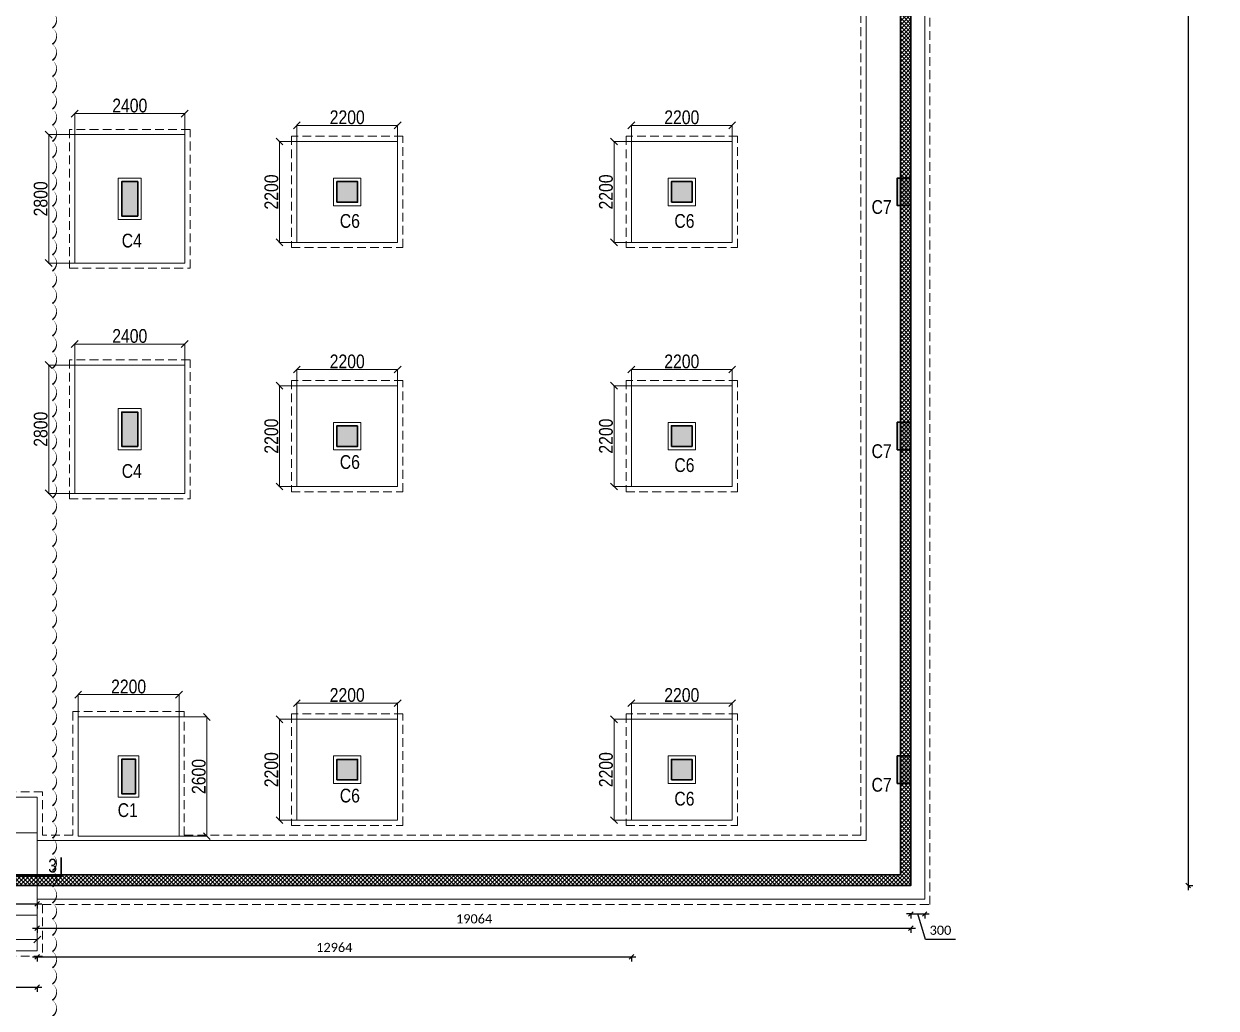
# Model space of a CAD drawing. Header units: millimetres. Extents: x 1112055 to 3390982, y -148532 to 766891.
# Drawn here: x 2899083 to 2925099, y 257441 to 278908 of the extents above; entities that cross this region are included whole.
import ezdxf

# ---------------------------------------------------------------- set-up
doc = ezdxf.new("R2010")
doc.units = ezdxf.units.MM
doc.header["$PDMODE"] = 35
doc.header["$PDSIZE"] = -25
doc.linetypes.add('Hidden', pattern=[9.525, 6.35, -3.175])
for name, color, linetype, lineweight in [('B COL. NO.', 3, 'Continuous', 20), ('B FINAL COLUMN', 1, 'Continuous', 30), ('B FOOTING', 49, 'Continuous', 20), ('B FOOTING DIM', 234, 'Continuous', 9), ('B HATCH', 250, 'Continuous', 0), ('B P.C.C', 251, 'Continuous', 0)]:
    doc.layers.add(name, color=color, linetype=linetype, lineweight=lineweight)
doc.layers.add('B Pedestal', color=7, linetype='Continuous', lineweight=9, true_color=0x5c8948)
doc.layers.add('B-COL HT', color=7, linetype='Continuous', lineweight=0, true_color=0x4e4f45)
doc.styles.add('Cali', font='calibri.ttf')
doc.styles.add('SWINC', font='swissc.ttf')
doc.dimstyles.new('1.100', dxfattribs={"dimtxt": 200, "dimasz": 100, "dimexe": 100, "dimexo": 100, "dimgap": 100, "dimtad": 1, "dimdec": 0, "dimzin": 0, "dimdsep": 46, "dimtxsty": 'Cali', "dimblk": 'OBLIQUE', "dimcen": 0, "dimdle": 100, "dimclrd": 256, "dimclre": 256, "dimclrt": 3, "dimadec": 0, "dimazin": 0, "dimtfac": 1, "dimtdec": 0, "dimtofl": 0, "dimtmove": 1, "dimatfit": 0, "dimfxl": 100, "dimfxlon": 1, "dimtolj": 1, "dimtzin": 0, "dimlwd": -1, "dimlwe": -1, "dimarcsym": 0})
doc.dimstyles.new('BHOOMI', dxfattribs={"dimtxt": 230, "dimasz": 150, "dimexe": 10, "dimexo": 0, "dimgap": 25, "dimtad": 1, "dimdec": 0, "dimzin": 0, "dimdsep": 46, "dimtxsty": 'SWINC', "dimblk": 'OBLIQUE', "dimcen": 0.09, "dimclrd": 250, "dimclre": 250, "dimclrt": 256, "dimaunit": 1, "dimadec": 3, "dimazin": 0, "dimtfac": 1, "dimtdec": 0, "dimtofl": 0, "dimtmove": 1, "dimatfit": 3, "dimfxl": 100, "dimtolj": 1, "dimtzin": 0, "dimlwd": 9, "dimlwe": 5, "dimarcsym": 0})

# ---------------------------------------------------------------- blocks, each defined once
blk = doc.blocks.new('_Oblique')
at = {"color": 0, "linetype": 'ByBlock', "lineweight": -2}
blk.add_line((-0.5, -0.5), (0.5, 0.5), dxfattribs=at)
blk = doc.blocks.new('*D4916')
at = {"layer": 'B FOOTING DIM', "color": 250, "lineweight": 5, "ltscale": 0.5, "transparency": 16777216}
for p, q in [((2900269, 263793), (2900269, 264289)), ((2900269, 264279), (2902469, 264279)), ((2902469, 263793), (2902469, 264289))]:
    blk.add_line(p, q, dxfattribs=at)
at = {"layer": 'Defpoints', "color": 0, "transparency": 16777216}
for p in [(2902469, 264279), (2900269, 263793), (2902469, 263793)]:
    blk.add_point(p, dxfattribs=at)
at = {"layer": 'B FOOTING DIM', "color": 250, "lineweight": 5, "transparency": 16777216, "xscale": 150, "yscale": 150, "zscale": 150, "rotation": 180}
blk.add_blockref('_Oblique', (2900269, 264279), dxfattribs=at)
at = {"layer": 'B FOOTING DIM', "color": 250, "lineweight": 5, "transparency": 16777216, "xscale": 150, "yscale": 150, "zscale": 150}
blk.add_blockref('_Oblique', (2902469, 264279), dxfattribs=at)
at = {"layer": 'B FOOTING DIM', "transparency": 16777216, "insert": (2901369, 264454), "char_height": 300, "attachment_point": 5, "style": 'SWINC'}
blk.add_mtext('\\A1;2200', dxfattribs=at)
blk = doc.blocks.new('*D4917')
at = {"layer": 'B FOOTING DIM', "color": 250, "lineweight": 5, "ltscale": 0.5, "transparency": 16777216}
for p, q in [((2902469, 263793), (2903086, 263793)), ((2903076, 263793), (2903076, 261193)), ((2902469, 261193), (2903086, 261193))]:
    blk.add_line(p, q, dxfattribs=at)
at = {"layer": 'Defpoints', "color": 0, "transparency": 16777216}
for p in [(2902469, 263793), (2902469, 261193), (2903076, 261193)]:
    blk.add_point(p, dxfattribs=at)
at = {"layer": 'B FOOTING DIM', "color": 250, "lineweight": 5, "transparency": 16777216, "xscale": 150, "yscale": 150, "zscale": 150}
for p, rotation in [((2903076, 263793), 90), ((2903076, 261193), 270)]:
    blk.add_blockref('_Oblique', p, dxfattribs=dict(at, rotation=rotation))
at = {"layer": 'B FOOTING DIM', "transparency": 16777216, "insert": (2902901, 262493), "char_height": 300, "attachment_point": 5, "rotation": 90, "style": 'SWINC'}
blk.add_mtext('\\A1;2600', dxfattribs=at)
blk = doc.blocks.new('*D4942')
at = {"layer": 'B FOOTING DIM', "color": 250, "lineweight": 5, "ltscale": 0.5, "transparency": 16777216}
for p, q in [((2900194, 276492), (2899616, 276492)), ((2899626, 276492), (2899626, 273692)), ((2900194, 273692), (2899616, 273692))]:
    blk.add_line(p, q, dxfattribs=at)
at = {"layer": 'Defpoints', "color": 0, "transparency": 16777216}
for p in [(2900194, 276492), (2899626, 273692), (2900194, 273692)]:
    blk.add_point(p, dxfattribs=at)
at = {"layer": 'B FOOTING DIM', "color": 250, "lineweight": 5, "transparency": 16777216, "xscale": 150, "yscale": 150, "zscale": 150}
for p, rotation in [((2899626, 276492), 90), ((2899626, 273692), 270)]:
    blk.add_blockref('_Oblique', p, dxfattribs=dict(at, rotation=rotation))
at = {"layer": 'B FOOTING DIM', "transparency": 16777216, "insert": (2899451, 275092), "char_height": 300, "attachment_point": 5, "rotation": 90, "style": 'SWINC'}
blk.add_mtext('\\A1;2800', dxfattribs=at)
blk = doc.blocks.new('*D4943')
at = {"layer": 'B FOOTING DIM', "color": 250, "lineweight": 5, "ltscale": 0.5, "transparency": 16777216}
for p, q in [((2900194, 276492), (2900194, 276960)), ((2900194, 276950), (2902594, 276950)), ((2902594, 276492), (2902594, 276960))]:
    blk.add_line(p, q, dxfattribs=at)
at = {"layer": 'Defpoints', "color": 0, "transparency": 16777216}
for p in [(2902594, 276950), (2900194, 276492), (2902594, 276492)]:
    blk.add_point(p, dxfattribs=at)
at = {"layer": 'B FOOTING DIM', "color": 250, "lineweight": 5, "transparency": 16777216, "xscale": 150, "yscale": 150, "zscale": 150, "rotation": 180}
blk.add_blockref('_Oblique', (2900194, 276950), dxfattribs=at)
at = {"layer": 'B FOOTING DIM', "color": 250, "lineweight": 5, "transparency": 16777216, "xscale": 150, "yscale": 150, "zscale": 150}
blk.add_blockref('_Oblique', (2902594, 276950), dxfattribs=at)
at = {"layer": 'B FOOTING DIM', "transparency": 16777216, "insert": (2901394, 277125), "char_height": 300, "attachment_point": 5, "style": 'SWINC'}
blk.add_mtext('\\A1;2400', dxfattribs=at)
blk = doc.blocks.new('*D5176')
at = {"layer": 'B FOOTING DIM', "color": 250, "lineweight": 5, "ltscale": 0.5, "transparency": 16777216}
for p, q in [((2912339, 263742), (2911950, 263742)), ((2911960, 263742), (2911960, 261542)), ((2912339, 261542), (2911950, 261542))]:
    blk.add_line(p, q, dxfattribs=at)
at = {"layer": 'Defpoints', "color": 0, "transparency": 16777216}
for p in [(2912339, 263742), (2911960, 261542), (2912339, 261542)]:
    blk.add_point(p, dxfattribs=at)
at = {"layer": 'B FOOTING DIM', "color": 250, "lineweight": 5, "transparency": 16777216, "xscale": 150, "yscale": 150, "zscale": 150}
for p, rotation in [((2911960, 263742), 90), ((2911960, 261542), 270)]:
    blk.add_blockref('_Oblique', p, dxfattribs=dict(at, rotation=rotation))
at = {"layer": 'B FOOTING DIM', "transparency": 16777216, "insert": (2911785, 262642), "char_height": 300, "attachment_point": 5, "rotation": 90, "style": 'SWINC'}
blk.add_mtext('\\A1;2200', dxfattribs=at)
blk = doc.blocks.new('*D5177')
at = {"layer": 'B FOOTING DIM', "color": 250, "lineweight": 5, "ltscale": 0.5, "transparency": 16777216}
for p, q in [((2912339, 263742), (2912339, 264104)), ((2912339, 264094), (2914539, 264094)), ((2914539, 263742), (2914539, 264104))]:
    blk.add_line(p, q, dxfattribs=at)
at = {"layer": 'Defpoints', "color": 0, "transparency": 16777216}
for p in [(2914539, 264094), (2912339, 263742), (2914539, 263742)]:
    blk.add_point(p, dxfattribs=at)
at = {"layer": 'B FOOTING DIM', "color": 250, "lineweight": 5, "transparency": 16777216, "xscale": 150, "yscale": 150, "zscale": 150, "rotation": 180}
blk.add_blockref('_Oblique', (2912339, 264094), dxfattribs=at)
at = {"layer": 'B FOOTING DIM', "color": 250, "lineweight": 5, "transparency": 16777216, "xscale": 150, "yscale": 150, "zscale": 150}
blk.add_blockref('_Oblique', (2914539, 264094), dxfattribs=at)
at = {"layer": 'B FOOTING DIM', "transparency": 16777216, "insert": (2913439, 264269), "char_height": 300, "attachment_point": 5, "style": 'SWINC'}
blk.add_mtext('\\A1;2200', dxfattribs=at)
blk = doc.blocks.new('*D5178')
at = {"layer": 'B FOOTING DIM', "color": 250, "lineweight": 5, "ltscale": 0.5, "transparency": 16777216}
for p, q in [((2905039, 263742), (2904650, 263742)), ((2904660, 263742), (2904660, 261542)), ((2905039, 261542), (2904650, 261542))]:
    blk.add_line(p, q, dxfattribs=at)
at = {"layer": 'Defpoints', "color": 0, "transparency": 16777216}
for p in [(2905039, 263742), (2904660, 261542), (2905039, 261542)]:
    blk.add_point(p, dxfattribs=at)
at = {"layer": 'B FOOTING DIM', "color": 250, "lineweight": 5, "transparency": 16777216, "xscale": 150, "yscale": 150, "zscale": 150}
for p, rotation in [((2904660, 263742), 90), ((2904660, 261542), 270)]:
    blk.add_blockref('_Oblique', p, dxfattribs=dict(at, rotation=rotation))
at = {"layer": 'B FOOTING DIM', "transparency": 16777216, "insert": (2904485, 262642), "char_height": 300, "attachment_point": 5, "rotation": 90, "style": 'SWINC'}
blk.add_mtext('\\A1;2200', dxfattribs=at)
blk = doc.blocks.new('*D5179')
at = {"layer": 'B FOOTING DIM', "color": 250, "lineweight": 5, "ltscale": 0.5, "transparency": 16777216}
for p, q in [((2905039, 263742), (2905039, 264104)), ((2905039, 264094), (2907239, 264094)), ((2907239, 263742), (2907239, 264104))]:
    blk.add_line(p, q, dxfattribs=at)
at = {"layer": 'Defpoints', "color": 0, "transparency": 16777216}
for p in [(2907239, 264094), (2905039, 263742), (2907239, 263742)]:
    blk.add_point(p, dxfattribs=at)
at = {"layer": 'B FOOTING DIM', "color": 250, "lineweight": 5, "transparency": 16777216, "xscale": 150, "yscale": 150, "zscale": 150, "rotation": 180}
blk.add_blockref('_Oblique', (2905039, 264094), dxfattribs=at)
at = {"layer": 'B FOOTING DIM', "color": 250, "lineweight": 5, "transparency": 16777216, "xscale": 150, "yscale": 150, "zscale": 150}
blk.add_blockref('_Oblique', (2907239, 264094), dxfattribs=at)
at = {"layer": 'B FOOTING DIM', "transparency": 16777216, "insert": (2906139, 264269), "char_height": 300, "attachment_point": 5, "style": 'SWINC'}
blk.add_mtext('\\A1;2200', dxfattribs=at)
blk = doc.blocks.new('*D5180')
at = {"layer": 'B FOOTING DIM', "color": 250, "lineweight": 5, "ltscale": 0.5, "transparency": 16777216}
for p, q in [((2905039, 271017), (2904650, 271017)), ((2904660, 271017), (2904660, 268817)), ((2905039, 268817), (2904650, 268817))]:
    blk.add_line(p, q, dxfattribs=at)
at = {"layer": 'Defpoints', "color": 0, "transparency": 16777216}
for p in [(2905039, 271017), (2904660, 268817), (2905039, 268817)]:
    blk.add_point(p, dxfattribs=at)
at = {"layer": 'B FOOTING DIM', "color": 250, "lineweight": 5, "transparency": 16777216, "xscale": 150, "yscale": 150, "zscale": 150}
for p, rotation in [((2904660, 271017), 90), ((2904660, 268817), 270)]:
    blk.add_blockref('_Oblique', p, dxfattribs=dict(at, rotation=rotation))
at = {"layer": 'B FOOTING DIM', "transparency": 16777216, "insert": (2904485, 269917), "char_height": 300, "attachment_point": 5, "rotation": 90, "style": 'SWINC'}
blk.add_mtext('\\A1;2200', dxfattribs=at)
blk = doc.blocks.new('*D5181')
at = {"layer": 'B FOOTING DIM', "color": 250, "lineweight": 5, "ltscale": 0.5, "transparency": 16777216}
for p, q in [((2905039, 271017), (2905039, 271379)), ((2905039, 271369), (2907239, 271369)), ((2907239, 271017), (2907239, 271379))]:
    blk.add_line(p, q, dxfattribs=at)
at = {"layer": 'Defpoints', "color": 0, "transparency": 16777216}
for p in [(2907239, 271369), (2905039, 271017), (2907239, 271017)]:
    blk.add_point(p, dxfattribs=at)
at = {"layer": 'B FOOTING DIM', "color": 250, "lineweight": 5, "transparency": 16777216, "xscale": 150, "yscale": 150, "zscale": 150, "rotation": 180}
blk.add_blockref('_Oblique', (2905039, 271369), dxfattribs=at)
at = {"layer": 'B FOOTING DIM', "color": 250, "lineweight": 5, "transparency": 16777216, "xscale": 150, "yscale": 150, "zscale": 150}
blk.add_blockref('_Oblique', (2907239, 271369), dxfattribs=at)
at = {"layer": 'B FOOTING DIM', "transparency": 16777216, "insert": (2906139, 271544), "char_height": 300, "attachment_point": 5, "style": 'SWINC'}
blk.add_mtext('\\A1;2200', dxfattribs=at)
blk = doc.blocks.new('*D5182')
at = {"layer": 'B FOOTING DIM', "color": 250, "lineweight": 5, "ltscale": 0.5, "transparency": 16777216}
for p, q in [((2912339, 271017), (2911950, 271017)), ((2911960, 271017), (2911960, 268817)), ((2912339, 268817), (2911950, 268817))]:
    blk.add_line(p, q, dxfattribs=at)
at = {"layer": 'Defpoints', "color": 0, "transparency": 16777216}
for p in [(2912339, 271017), (2911960, 268817), (2912339, 268817)]:
    blk.add_point(p, dxfattribs=at)
at = {"layer": 'B FOOTING DIM', "color": 250, "lineweight": 5, "transparency": 16777216, "xscale": 150, "yscale": 150, "zscale": 150}
for p, rotation in [((2911960, 271017), 90), ((2911960, 268817), 270)]:
    blk.add_blockref('_Oblique', p, dxfattribs=dict(at, rotation=rotation))
at = {"layer": 'B FOOTING DIM', "transparency": 16777216, "insert": (2911785, 269917), "char_height": 300, "attachment_point": 5, "rotation": 90, "style": 'SWINC'}
blk.add_mtext('\\A1;2200', dxfattribs=at)
blk = doc.blocks.new('*D5183')
at = {"layer": 'B FOOTING DIM', "color": 250, "lineweight": 5, "ltscale": 0.5, "transparency": 16777216}
for p, q in [((2912339, 271017), (2912339, 271379)), ((2912339, 271369), (2914539, 271369)), ((2914539, 271017), (2914539, 271379))]:
    blk.add_line(p, q, dxfattribs=at)
at = {"layer": 'Defpoints', "color": 0, "transparency": 16777216}
for p in [(2914539, 271369), (2912339, 271017), (2914539, 271017)]:
    blk.add_point(p, dxfattribs=at)
at = {"layer": 'B FOOTING DIM', "color": 250, "lineweight": 5, "transparency": 16777216, "xscale": 150, "yscale": 150, "zscale": 150, "rotation": 180}
blk.add_blockref('_Oblique', (2912339, 271369), dxfattribs=at)
at = {"layer": 'B FOOTING DIM', "color": 250, "lineweight": 5, "transparency": 16777216, "xscale": 150, "yscale": 150, "zscale": 150}
blk.add_blockref('_Oblique', (2914539, 271369), dxfattribs=at)
at = {"layer": 'B FOOTING DIM', "transparency": 16777216, "insert": (2913439, 271544), "char_height": 300, "attachment_point": 5, "style": 'SWINC'}
blk.add_mtext('\\A1;2200', dxfattribs=at)
blk = doc.blocks.new('*D5184')
at = {"layer": 'B FOOTING DIM', "color": 250, "lineweight": 5, "ltscale": 0.5, "transparency": 16777216}
for p, q in [((2912339, 276342), (2911950, 276342)), ((2911960, 276342), (2911960, 274142)), ((2912339, 274142), (2911950, 274142))]:
    blk.add_line(p, q, dxfattribs=at)
at = {"layer": 'Defpoints', "color": 0, "transparency": 16777216}
for p in [(2912339, 276342), (2911960, 274142), (2912339, 274142)]:
    blk.add_point(p, dxfattribs=at)
at = {"layer": 'B FOOTING DIM', "color": 250, "lineweight": 5, "transparency": 16777216, "xscale": 150, "yscale": 150, "zscale": 150}
for p, rotation in [((2911960, 276342), 90), ((2911960, 274142), 270)]:
    blk.add_blockref('_Oblique', p, dxfattribs=dict(at, rotation=rotation))
at = {"layer": 'B FOOTING DIM', "transparency": 16777216, "insert": (2911785, 275242), "char_height": 300, "attachment_point": 5, "rotation": 90, "style": 'SWINC'}
blk.add_mtext('\\A1;2200', dxfattribs=at)
blk = doc.blocks.new('*D5185')
at = {"layer": 'B FOOTING DIM', "color": 250, "lineweight": 5, "ltscale": 0.5, "transparency": 16777216}
for p, q in [((2912339, 276342), (2912339, 276704)), ((2912339, 276694), (2914539, 276694)), ((2914539, 276342), (2914539, 276704))]:
    blk.add_line(p, q, dxfattribs=at)
at = {"layer": 'Defpoints', "color": 0, "transparency": 16777216}
for p in [(2914539, 276694), (2912339, 276342), (2914539, 276342)]:
    blk.add_point(p, dxfattribs=at)
at = {"layer": 'B FOOTING DIM', "color": 250, "lineweight": 5, "transparency": 16777216, "xscale": 150, "yscale": 150, "zscale": 150, "rotation": 180}
blk.add_blockref('_Oblique', (2912339, 276694), dxfattribs=at)
at = {"layer": 'B FOOTING DIM', "color": 250, "lineweight": 5, "transparency": 16777216, "xscale": 150, "yscale": 150, "zscale": 150}
blk.add_blockref('_Oblique', (2914539, 276694), dxfattribs=at)
at = {"layer": 'B FOOTING DIM', "transparency": 16777216, "insert": (2913439, 276869), "char_height": 300, "attachment_point": 5, "style": 'SWINC'}
blk.add_mtext('\\A1;2200', dxfattribs=at)
blk = doc.blocks.new('*D5186')
at = {"layer": 'B FOOTING DIM', "color": 250, "lineweight": 5, "ltscale": 0.5, "transparency": 16777216}
for p, q in [((2905039, 276342), (2904650, 276342)), ((2904660, 276342), (2904660, 274142)), ((2905039, 274142), (2904650, 274142))]:
    blk.add_line(p, q, dxfattribs=at)
at = {"layer": 'Defpoints', "color": 0, "transparency": 16777216}
for p in [(2905039, 276342), (2904660, 274142), (2905039, 274142)]:
    blk.add_point(p, dxfattribs=at)
at = {"layer": 'B FOOTING DIM', "color": 250, "lineweight": 5, "transparency": 16777216, "xscale": 150, "yscale": 150, "zscale": 150}
for p, rotation in [((2904660, 276342), 90), ((2904660, 274142), 270)]:
    blk.add_blockref('_Oblique', p, dxfattribs=dict(at, rotation=rotation))
at = {"layer": 'B FOOTING DIM', "transparency": 16777216, "insert": (2904485, 275242), "char_height": 300, "attachment_point": 5, "rotation": 90, "style": 'SWINC'}
blk.add_mtext('\\A1;2200', dxfattribs=at)
blk = doc.blocks.new('*D5187')
at = {"layer": 'B FOOTING DIM', "color": 250, "lineweight": 5, "ltscale": 0.5, "transparency": 16777216}
for p, q in [((2905039, 276342), (2905039, 276704)), ((2905039, 276694), (2907239, 276694)), ((2907239, 276342), (2907239, 276704))]:
    blk.add_line(p, q, dxfattribs=at)
at = {"layer": 'Defpoints', "color": 0, "transparency": 16777216}
for p in [(2907239, 276694), (2905039, 276342), (2907239, 276342)]:
    blk.add_point(p, dxfattribs=at)
at = {"layer": 'B FOOTING DIM', "color": 250, "lineweight": 5, "transparency": 16777216, "xscale": 150, "yscale": 150, "zscale": 150, "rotation": 180}
blk.add_blockref('_Oblique', (2905039, 276694), dxfattribs=at)
at = {"layer": 'B FOOTING DIM', "color": 250, "lineweight": 5, "transparency": 16777216, "xscale": 150, "yscale": 150, "zscale": 150}
blk.add_blockref('_Oblique', (2907239, 276694), dxfattribs=at)
at = {"layer": 'B FOOTING DIM', "transparency": 16777216, "insert": (2906139, 276869), "char_height": 300, "attachment_point": 5, "style": 'SWINC'}
blk.add_mtext('\\A1;2200', dxfattribs=at)
blk = doc.blocks.new('*D5208')
at = {"layer": 'B FOOTING DIM', "color": 250, "lineweight": 5, "ltscale": 0.5, "transparency": 16777216}
for p, q in [((2900194, 271467), (2899616, 271467)), ((2899626, 271467), (2899626, 268667)), ((2900194, 268667), (2899616, 268667))]:
    blk.add_line(p, q, dxfattribs=at)
at = {"layer": 'Defpoints', "color": 0, "transparency": 16777216}
for p in [(2900194, 271467), (2899626, 268667), (2900194, 268667)]:
    blk.add_point(p, dxfattribs=at)
at = {"layer": 'B FOOTING DIM', "color": 250, "lineweight": 5, "transparency": 16777216, "xscale": 150, "yscale": 150, "zscale": 150}
for p, rotation in [((2899626, 271467), 90), ((2899626, 268667), 270)]:
    blk.add_blockref('_Oblique', p, dxfattribs=dict(at, rotation=rotation))
at = {"layer": 'B FOOTING DIM', "transparency": 16777216, "insert": (2899451, 270067), "char_height": 300, "attachment_point": 5, "rotation": 90, "style": 'SWINC'}
blk.add_mtext('\\A1;2800', dxfattribs=at)
blk = doc.blocks.new('*D5209')
at = {"layer": 'B FOOTING DIM', "color": 250, "lineweight": 5, "ltscale": 0.5, "transparency": 16777216}
for p, q in [((2900194, 271467), (2900194, 271935)), ((2900194, 271925), (2902594, 271925)), ((2902594, 271467), (2902594, 271935))]:
    blk.add_line(p, q, dxfattribs=at)
at = {"layer": 'Defpoints', "color": 0, "transparency": 16777216}
for p in [(2902594, 271925), (2900194, 271467), (2902594, 271467)]:
    blk.add_point(p, dxfattribs=at)
at = {"layer": 'B FOOTING DIM', "color": 250, "lineweight": 5, "transparency": 16777216, "xscale": 150, "yscale": 150, "zscale": 150, "rotation": 180}
blk.add_blockref('_Oblique', (2900194, 271925), dxfattribs=at)
at = {"layer": 'B FOOTING DIM', "color": 250, "lineweight": 5, "transparency": 16777216, "xscale": 150, "yscale": 150, "zscale": 150}
blk.add_blockref('_Oblique', (2902594, 271925), dxfattribs=at)
at = {"layer": 'B FOOTING DIM', "transparency": 16777216, "insert": (2901394, 272100), "char_height": 300, "attachment_point": 5, "style": 'SWINC'}
blk.add_mtext('\\A1;2400', dxfattribs=at)
blk = doc.blocks.new('*D4457')
at = {"layer": 'B FOOTING DIM', "color": 250, "lineweight": 5, "ltscale": 0.5, "transparency": 16777216}
for p, q in [((2894019, 259867), (2894019, 258929)), ((2899375, 259867), (2899375, 258929)), ((2894019, 258939), (2899375, 258939))]:
    blk.add_line(p, q, dxfattribs=at)
at = {"layer": 'Defpoints', "color": 0, "transparency": 16777216}
for p in [(2894019, 259867), (2899375, 259867), (2899375, 258939)]:
    blk.add_point(p, dxfattribs=at)
at = {"layer": 'B FOOTING DIM', "color": 250, "lineweight": 5, "transparency": 16777216, "xscale": 150, "yscale": 150, "zscale": 150, "rotation": 180}
blk.add_blockref('_Oblique', (2894019, 258939), dxfattribs=at)
at = {"layer": 'B FOOTING DIM', "color": 250, "lineweight": 5, "transparency": 16777216, "xscale": 150, "yscale": 150, "zscale": 150}
blk.add_blockref('_Oblique', (2899375, 258939), dxfattribs=at)
at = {"layer": 'B FOOTING DIM', "transparency": 16777216, "insert": (2896697, 259114), "char_height": 300, "attachment_point": 5, "style": 'SWINC'}
blk.add_mtext('\\A1;5356', dxfattribs=at)
blk = doc.blocks.new('*D5813')
at = {"transparency": 16777216}
for p, q in [((2867119, 257898), (2899475, 257898)), ((2867219, 257898), (2867219, 257798)), ((2899375, 257898), (2899375, 257798))]:
    blk.add_line(p, q, dxfattribs=at)
at = {"layer": 'Defpoints', "color": 0, "lineweight": 40, "transparency": 16777216}
for p in [(2867219, 258692), (2899375, 258692), (2899375, 257898)]:
    blk.add_point(p, dxfattribs=at)
at = {"transparency": 16777216, "xscale": 100, "yscale": 100, "zscale": 100, "rotation": 180}
blk.add_blockref('_Oblique', (2867219, 257898), dxfattribs=at)
at = {"transparency": 16777216, "xscale": 100, "yscale": 100, "zscale": 100}
blk.add_blockref('_Oblique', (2899375, 257898), dxfattribs=at)
at = {"color": 3, "lineweight": 40, "transparency": 16777216, "insert": (2883297, 258100), "char_height": 200, "attachment_point": 5, "style": 'Cali'}
blk.add_mtext('\\A1;32156', dxfattribs=at)
blk = doc.blocks.new('*D5831')
at = {"transparency": 16777216}
for p, q in [((2899275, 258562), (2912439, 258562)), ((2899375, 258562), (2899375, 258462)), ((2912339, 258562), (2912339, 258462))]:
    blk.add_line(p, q, dxfattribs=at)
at = {"layer": 'Defpoints', "color": 0, "lineweight": 40, "transparency": 16777216}
for p in [(2899375, 259817), (2912339, 259817), (2912339, 258562)]:
    blk.add_point(p, dxfattribs=at)
at = {"transparency": 16777216, "xscale": 100, "yscale": 100, "zscale": 100, "rotation": 180}
blk.add_blockref('_Oblique', (2899375, 258562), dxfattribs=at)
at = {"transparency": 16777216, "xscale": 100, "yscale": 100, "zscale": 100}
blk.add_blockref('_Oblique', (2912339, 258562), dxfattribs=at)
at = {"color": 3, "lineweight": 40, "transparency": 16777216, "insert": (2905857, 258764), "char_height": 200, "attachment_point": 5, "style": 'Cali'}
blk.add_mtext('\\A1;12964', dxfattribs=at)
blk = doc.blocks.new('*D5842')
at = {"transparency": 16777216}
for p, q in [((2899275, 259185), (2918539, 259185)), ((2899375, 259185), (2899375, 259085)), ((2918439, 259185), (2918439, 259085))]:
    blk.add_line(p, q, dxfattribs=at)
at = {"layer": 'Defpoints', "color": 0, "lineweight": 40, "transparency": 16777216}
for p in [(2918439, 260117), (2899375, 259817), (2918439, 259185)]:
    blk.add_point(p, dxfattribs=at)
at = {"transparency": 16777216, "xscale": 100, "yscale": 100, "zscale": 100, "rotation": 180}
blk.add_blockref('_Oblique', (2899375, 259185), dxfattribs=at)
at = {"transparency": 16777216, "xscale": 100, "yscale": 100, "zscale": 100}
blk.add_blockref('_Oblique', (2918439, 259185), dxfattribs=at)
at = {"color": 3, "lineweight": 40, "transparency": 16777216, "insert": (2908907, 259388), "char_height": 200, "attachment_point": 5, "style": 'Cali'}
blk.add_mtext('\\A1;19064', dxfattribs=at)
blk = doc.blocks.new('*D5843')
at = {"transparency": 16777216}
for p, q in [((2918439, 259495), (2918339, 259495)), ((2918439, 259495), (2918439, 259395)), ((2918439, 259495), (2918739, 259495)), ((2918756, 258938), (2918589, 259495)), ((2918739, 259495), (2918739, 259395)), ((2918739, 259495), (2918839, 259495)), ((2919409, 258938), (2918756, 258938))]:
    blk.add_line(p, q, dxfattribs=at)
at = {"layer": 'Defpoints', "color": 0, "lineweight": 40, "transparency": 16777216}
for p in [(2918439, 260117), (2918739, 259817), (2918739, 259495)]:
    blk.add_point(p, dxfattribs=at)
at = {"transparency": 16777216, "xscale": 100, "yscale": 100, "zscale": 100}
blk.add_blockref('_Oblique', (2918439, 259495), dxfattribs=at)
at = {"transparency": 16777216, "xscale": 100, "yscale": 100, "zscale": 100, "rotation": 180}
blk.add_blockref('_Oblique', (2918739, 259495), dxfattribs=at)
at = {"color": 3, "lineweight": 40, "transparency": 16777216, "insert": (2919083, 259140), "char_height": 200, "attachment_point": 5, "style": 'Cali'}
blk.add_mtext('\\A1;300', dxfattribs=at)
blk = doc.blocks.new('*D5844')
at = {"transparency": 16777216}
for p, q in [((2893919, 259717), (2899475, 259717)), ((2894019, 259717), (2894019, 259617)), ((2899375, 259717), (2899375, 259617))]:
    blk.add_line(p, q, dxfattribs=at)
at = {"layer": 'Defpoints', "color": 0, "lineweight": 40, "transparency": 16777216}
for p in [(2894019, 260117), (2899375, 260117), (2899375, 259717)]:
    blk.add_point(p, dxfattribs=at)
at = {"transparency": 16777216, "xscale": 100, "yscale": 100, "zscale": 100, "rotation": 180}
blk.add_blockref('_Oblique', (2894019, 259717), dxfattribs=at)
at = {"transparency": 16777216, "xscale": 100, "yscale": 100, "zscale": 100}
blk.add_blockref('_Oblique', (2899375, 259717), dxfattribs=at)
at = {"color": 3, "lineweight": 40, "transparency": 16777216, "insert": (2896697, 259919), "char_height": 200, "attachment_point": 5, "style": 'Cali'}
blk.add_mtext('\\A1;5356', dxfattribs=at)
blk = doc.blocks.new('*D5867')
at = {"transparency": 16777216}
for p, q in [((2924487, 300017), (2924487, 260017)), ((2924487, 299917), (2924587, 299917)), ((2924487, 260117), (2924587, 260117))]:
    blk.add_line(p, q, dxfattribs=at)
at = {"layer": 'Defpoints', "color": 0, "lineweight": 40, "transparency": 16777216}
for p in [(2918439, 299917), (2918439, 260117), (2924487, 260117)]:
    blk.add_point(p, dxfattribs=at)
at = {"transparency": 16777216, "xscale": 100, "yscale": 100, "zscale": 100}
for p, rotation in [((2924487, 299917), 90), ((2924487, 260117), 270)]:
    blk.add_blockref('_Oblique', p, dxfattribs=dict(at, rotation=rotation))
at = {"color": 3, "lineweight": 40, "transparency": 16777216, "insert": (2924285, 280017), "char_height": 200, "attachment_point": 5, "rotation": 90, "style": 'Cali'}
blk.add_mtext('\\A1;39800', dxfattribs=at)
blk = doc.blocks.new('*D6867')
at = {"transparency": 16777216}
for p, q in [((2889589, 256187), (2918539, 256187)), ((2889689, 256187), (2889689, 256087)), ((2918439, 256187), (2918439, 256087))]:
    blk.add_line(p, q, dxfattribs=at)
at = {"layer": 'Defpoints', "color": 0, "lineweight": 40, "transparency": 16777216}
for p in [(2889689, 260117), (2918439, 260117), (2918439, 256187)]:
    blk.add_point(p, dxfattribs=at)
at = {"transparency": 16777216, "xscale": 100, "yscale": 100, "zscale": 100, "rotation": 180}
blk.add_blockref('_Oblique', (2889689, 256187), dxfattribs=at)
at = {"transparency": 16777216, "xscale": 100, "yscale": 100, "zscale": 100}
blk.add_blockref('_Oblique', (2918439, 256187), dxfattribs=at)
at = {"color": 3, "lineweight": 40, "transparency": 16777216, "insert": (2904064, 256389), "char_height": 200, "attachment_point": 5, "style": 'Cali'}
blk.add_mtext('\\A1;28750', dxfattribs=at)

msp = doc.modelspace()

# ---------------------------------------------------------------- hatches: boundary and pattern name
at = {"layer": 'B HATCH', "lineweight": 0}
h = msp.add_hatch(dxfattribs=at)
h.set_pattern_fill('ANSI37', color=250, scale=20, style=0)
h.set_pattern_definition([(45, (1154208.626, -149308.41), (-44.9012806, 44.9012806), []), (135, (1154208.626, -149308.41), (-44.9012806, -44.9012806), [])])
h.paths.add_polyline_path([(2930839.2, 369281.5), (2930839.2, 372824.4), (2923664.2, 372698.5), (2923664.2, 369281.7)], flags=16)
h.paths.add_polyline_path([(2904975.2, 369828.2), (2909924.2, 369828.2), (2909924.2, 372457.1), (2904975.2, 372370.2)], flags=16)
h.paths.add_polyline_path([(2911814.2, 372490.5), (2912264.2, 372498.4), (2912264.2, 369281.2), (2911814.2, 369281.2)], flags=16)
h.paths.add_polyline_path([(2867749.2, 369013), (2867749.2, 260347.4), (2918209.2, 260347.4), (2918209.2, 300147.4), (2930839.2, 300147.4), (2930839.2, 369051.5), (2911800.8, 369052), (2911800.8, 366392.4), (2911584.2, 366392.4), (2911584.2, 372486.5), (2910154.2, 372461.4), (2910154.2, 366392.4), (2909924.2, 366392.4), (2909924.2, 369598.2), (2900473.2, 369598.2), (2900473.2, 369013)], flags=16)
h.paths.add_polyline_path([(2923438.8, 372694.5), (2923438.8, 369281.7), (2916009.2, 369281.9), (2916009.2, 372564.1)], flags=16)
h.paths.add_polyline_path([(2912494.2, 369282), (2912494.2, 372502.4), (2915779.2, 372560.1), (2915779.2, 369281.9)], flags=16)
h.paths.add_polyline_path([(2900243.2, 369243), (2867519.2, 369243), (2867519.2, 260117.4), (2918439.2, 260117.4), (2918439.2, 299917.4), (2931069.2, 299917.4), (2931069.2, 373058.5), (2904745.2, 372596.5), (2904745.2, 369828.2), (2900243.2, 369828.2)])
at = {"layer": 'B-COL HT', "lineweight": 0}
h = msp.add_hatch(color=250, dxfattribs=at)
h.dxf.hatch_style = 1
h.paths.add_polyline_path([(2918439.2, 275543.9), (2918139.2, 275543.9), (2918139.2, 274943.9), (2918439.2, 274943.9)])
h = msp.add_hatch(color=250, dxfattribs=at)
h.dxf.hatch_style = 1
h.paths.add_polyline_path([(2901569.2, 274717.4), (2901219.2, 274717.4), (2901219.2, 275467.4), (2901569.2, 275467.4)])
h = msp.add_hatch(color=250, dxfattribs=at)
h.dxf.hatch_style = 1
h.paths.add_polyline_path([(2905914.2, 275017.4), (2906364.2, 275017.4), (2906364.2, 275467.4), (2905914.2, 275467.4)])
h = msp.add_hatch(color=250, dxfattribs=at)
h.dxf.hatch_style = 1
h.paths.add_polyline_path([(2913214.2, 275017.4), (2913664.2, 275017.4), (2913664.2, 275467.4), (2913214.2, 275467.4)])
h = msp.add_hatch(color=250, dxfattribs=at)
h.dxf.hatch_style = 1
h.paths.add_polyline_path([(2901569.2, 269692.4), (2901219.2, 269692.4), (2901219.2, 270442.4), (2901569.2, 270442.4)])
h = msp.add_hatch(color=250, dxfattribs=at)
h.dxf.hatch_style = 1
h.paths.add_polyline_path([(2906364.2, 269692.4), (2906364.2, 270142.4), (2905914.2, 270142.4), (2905914.2, 269692.4)])
h = msp.add_hatch(color=250, dxfattribs=at)
h.dxf.hatch_style = 1
h.paths.add_polyline_path([(2913214.2, 269692.4), (2913664.2, 269692.4), (2913664.2, 270142.4), (2913214.2, 270142.4)])
h = msp.add_hatch(color=250, dxfattribs=at)
h.dxf.hatch_style = 1
h.paths.add_polyline_path([(2918439.2, 270218.9), (2918139.2, 270218.9), (2918139.2, 269618.9), (2918439.2, 269618.9)])
h = msp.add_hatch(color=250, dxfattribs=at)
h.dxf.hatch_style = 1
h.paths.add_polyline_path([(2901519.2, 262118), (2901219.2, 262118), (2901219.2, 262868), (2901519.2, 262868)])
h = msp.add_hatch(color=250, dxfattribs=at)
h.dxf.hatch_style = 1
h.paths.add_polyline_path([(2905914.2, 262417.4), (2906364.2, 262417.4), (2906364.2, 262867.4), (2905914.2, 262867.4)])
h = msp.add_hatch(color=250, dxfattribs=at)
h.dxf.hatch_style = 1
h.paths.add_polyline_path([(2913214.2, 262417.4), (2913664.2, 262417.4), (2913664.2, 262867.4), (2913214.2, 262867.4)])
h = msp.add_hatch(color=250, dxfattribs=at)
h.dxf.hatch_style = 1
h.paths.add_polyline_path([(2918439.2, 262942.4), (2918139.2, 262942.4), (2918139.2, 262342.4), (2918439.2, 262342.4)])

# ---------------------------------------------------------------- linework, layer by layer
at = {"color": 2, "lineweight": 0}
msp.add_lwpolyline([(2899705.6, 279171, 0, 35.3, -0.5205671), (2899705.6, 278817.6, 0, 35.3, -0.5205671), (2899705.6, 278464.2, 0, 35.3, -0.5205671), (2899705.6, 278110.8, 0, 35.3, -0.5205671), (2899705.6, 277757.4, 0, 35.3, -0.5205671), (2899705.6, 277404, 0, 35.3, -0.5205671), (2899705.6, 277050.6, 0, 35.3, -0.5205671), (2899705.6, 276697.3, 0, 35.3, -0.5205671), (2899705.6, 276343.9, 0, 35.3, -0.5205671), (2899705.6, 275990.5, 0, 35.3, -0.5205671), (2899705.6, 275637.1, 0, 35.3, -0.5205671), (2899705.6, 275283.7, 0, 35.3, -0.5205671), (2899705.6, 274930.3, 0, 35.3, -0.5205671), (2899705.6, 274577, 0, 35.3, -0.5205671), (2899705.6, 274223.6, 0, 35.3, -0.5205671), (2899705.6, 273870.2, 0, 35.3, -0.5205671), (2899705.6, 273516.8, 0, 35.3, -0.5205671), (2899705.6, 273163.4, 0, 35.3, -0.5205671), (2899705.6, 272810, 0, 35.3, -0.5205671), (2899705.6, 272456.7, 0, 35.3, -0.5205671), (2899705.6, 272103.3, 0, 35.3, -0.5205671), (2899705.6, 271749.9, 0, 35.3, -0.5205671), (2899705.6, 271396.5, 0, 35.3, -0.5205671), (2899705.6, 271043.1, 0, 35.3, -0.5205671), (2899705.6, 270689.7, 0, 35.3, -0.5205671), (2899705.6, 270336.4, 0, 35.3, -0.5205671), (2899705.6, 269983, 0, 35.3, -0.5205671), (2899705.6, 269629.6, 0, 35.3, -0.5205671), (2899705.6, 269276.2, 0, 35.3, -0.5205671), (2899705.6, 268922.8, 0, 35.3, -0.5205671), (2899705.6, 268569.4, 0, 35.3, -0.5205671), (2899705.6, 268216.1, 0, 35.3, -0.5205671), (2899705.6, 267862.7, 0, 35.3, -0.5205671), (2899705.6, 267509.3, 0, 35.3, -0.5205671), (2899705.6, 267155.9, 0, 35.3, -0.5205671), (2899705.6, 266802.5, 0, 35.3, -0.5205671), (2899705.6, 266449.1, 0, 35.3, -0.5205671), (2899705.6, 266095.7, 0, 35.3, -0.5205671), (2899705.6, 265742.4, 0, 35.3, -0.5205671), (2899705.6, 265389, 0, 35.3, -0.5205671), (2899705.6, 265035.6, 0, 35.3, -0.5205671), (2899705.6, 264682.2, 0, 35.3, -0.5205671), (2899705.6, 264328.8, 0, 35.3, -0.5205671), (2899705.6, 263975.4, 0, 35.3, -0.5205671), (2899705.6, 263622.1, 0, 35.3, -0.5205671), (2899705.6, 263268.7, 0, 35.3, -0.5205671), (2899705.6, 262915.3, 0, 35.3, -0.5205671), (2899705.6, 262561.9, 0, 35.3, -0.5205671), (2899705.6, 262208.5, 0, 35.3, -0.5205671), (2899705.6, 261855.1, 0, 35.3, -0.5205671), (2899705.6, 261501.8, 0, 35.3, -0.5205671), (2899705.6, 261148.4, 0, 35.3, -0.5205671), (2899705.6, 260795, 0, 35.3, -0.5205671), (2899705.6, 260441.6, 0, 35.3, -0.5205671), (2899705.6, 260088.2, 0, 35.3, -0.5205671), (2899705.6, 259734.8, 0, 35.3, -0.5205671), (2899705.6, 259381.5, 0, 35.3, -0.5205671), (2899705.6, 259028.1, 0, 35.3, -0.5205671), (2899705.6, 258674.7, 0, 35.3, -0.5205671), (2899705.6, 258321.3, 0, 35.3, -0.5205671), (2899705.6, 257967.9, 0, 35.3, -0.5205671), (2899705.6, 257614.5, 0, 35.3, -0.5205671), (2899705.6, 257261.2, 0, 35.3, -0.5205671)], format="xyseb", dxfattribs=at)
at = {"color": 6, "lineweight": 30}
msp.add_lwpolyline([(2866691.4, 260726.7), (2866691.4, 260317.4), (2899894.6, 260317.4), (2899894.6, 260726.7)], dxfattribs=at)
at = {"layer": 'B FINAL COLUMN', "color": 16, "lineweight": 30}
msp.add_lwpolyline([(2900243.2, 369243), (2867519.2, 369243), (2867519.2, 260117.4), (2918439.2, 260117.4), (2918439.2, 299917.4), (2931069.2, 299917.4), (2931069.2, 373058.5), (2904745.2, 372596.5), (2904745.2, 369828.2), (2900243.2, 369828.2), (2900243.2, 369243)], dxfattribs=at)
msp.add_lwpolyline([(2867749.2, 260347.4), (2918209.2, 260347.4), (2918209.2, 300147.4), (2930839.2, 300147.4), (2930839.2, 369051.5), (2911800.8, 369052), (2911800.8, 366392.4), (2911584.2, 366392.4), (2911584.2, 372486.5), (2910154.2, 372461.4), (2910154.2, 366392.4), (2909924.2, 366392.4), (2909924.2, 369598.2), (2900473.2, 369598.2), (2900473.2, 369013), (2867749.2, 369013)], close=True, dxfattribs=at)
at = {"layer": 'B FINAL COLUMN', "color": 5, "lineweight": 30}
for points in [[(2918439.2, 275543.9), (2918139.2, 275543.9), (2918139.2, 274943.9), (2918439.2, 274943.9)], [(2901569.2, 274717.4), (2901219.2, 274717.4), (2901219.2, 275467.4), (2901569.2, 275467.4)], [(2905914.2, 275017.4), (2906364.2, 275017.4), (2906364.2, 275467.4), (2905914.2, 275467.4)], [(2913214.2, 275017.4), (2913664.2, 275017.4), (2913664.2, 275467.4), (2913214.2, 275467.4)], [(2901569.2, 269692.4), (2901219.2, 269692.4), (2901219.2, 270442.4), (2901569.2, 270442.4)], [(2906364.2, 270142.4), (2906364.2, 269692.4), (2905914.2, 269692.4), (2905914.2, 270142.4)], [(2913214.2, 269692.4), (2913664.2, 269692.4), (2913664.2, 270142.4), (2913214.2, 270142.4)], [(2918439.2, 270218.9), (2918139.2, 270218.9), (2918139.2, 269618.9), (2918439.2, 269618.9)], [(2901519.2, 262118), (2901219.2, 262118), (2901219.2, 262868), (2901519.2, 262868)], [(2905914.2, 262417.4), (2906364.2, 262417.4), (2906364.2, 262867.4), (2905914.2, 262867.4)], [(2913214.2, 262417.4), (2913664.2, 262417.4), (2913664.2, 262867.4), (2913214.2, 262867.4)], [(2918439.2, 262942.4), (2918139.2, 262942.4), (2918139.2, 262342.4), (2918439.2, 262342.4)]]:
    msp.add_lwpolyline(points, close=True, dxfattribs=at)
at = {"layer": 'B FOOTING'}
for points in [[(2899375.2, 259817.4), (2918739.2, 259817.4), (2918739.2, 299617.4), (2931369.2, 299617.4), (2931369.2, 324017.4)], [(2899375.2, 261097.4), (2917459.2, 261097.4), (2917459.2, 300897.4), (2930089.2, 300897.4), (2930089.2, 324017.4)]]:
    msp.add_lwpolyline(points, dxfattribs=at)
for points in [[(2900194.2, 273692.4), (2902594.2, 273692.4), (2902594.2, 276492.4), (2900194.2, 276492.4)], [(2905039.2, 274142.4), (2907239.2, 274142.4), (2907239.2, 276342.4), (2905039.2, 276342.4)], [(2912339.2, 274142.4), (2914539.2, 274142.4), (2914539.2, 276342.4), (2912339.2, 276342.4)], [(2900194.2, 268667.4), (2902594.2, 268667.4), (2902594.2, 271467.4), (2900194.2, 271467.4)], [(2905039.2, 268817.4), (2907239.2, 268817.4), (2907239.2, 271017.4), (2905039.2, 271017.4)], [(2912339.2, 268817.4), (2914539.2, 268817.4), (2914539.2, 271017.4), (2912339.2, 271017.4)], [(2900269.2, 261193), (2902469.2, 261193), (2902469.2, 263793), (2900269.2, 263793)], [(2905039.2, 261542.4), (2907239.2, 261542.4), (2907239.2, 263742.4), (2905039.2, 263742.4)], [(2912339.2, 261542.4), (2914539.2, 261542.4), (2914539.2, 263742.4), (2912339.2, 263742.4)], [(2867219.2, 262042.4), (2899375.2, 262042.4), (2899375.2, 258692.4), (2867219.2, 258692.4)]]:
    msp.add_lwpolyline(points, close=True, dxfattribs=at)
at = {"layer": 'B P.C.C', "color": 250, "linetype": 'Hidden', "lineweight": 0, "ltscale": 30}
for points in [[(2899490.2, 259702.4), (2918854.2, 259702.4), (2918854.2, 299502.4), (2931484.2, 299502.4), (2931484.2, 323902.4)], [(2902584.2, 261212.4), (2917344.2, 261212.4), (2917344.2, 301012.4), (2929974.2, 301012.4), (2929974.2, 323902.4)], [(2902584.2, 261212.4), (2902584.2, 263908), (2900154.2, 263908), (2900154.2, 261212.4), (2899490.2, 261212.4), (2899490.2, 262157.4), (2895109.2, 262157.4), (2895109.2, 264257.4), (2892479.2, 264257.4), (2892479.2, 262157.4)], [(2899490.2, 259702.4), (2899490.2, 258577.4), (2867104.2, 258577.4), (2867104.2, 262157.4)]]:
    msp.add_lwpolyline(points, dxfattribs=at)
at = {"layer": 'B P.C.C', "color": 2}
msp.add_lwpolyline([(2918439.2, 296248.9), (2918439.2, 260347.4), (2918439.2, 260117.4), (2867519.2, 260117.4), (2867519.2, 290517.4)], dxfattribs=at)
at = {"layer": 'B P.C.C', "color": 250, "linetype": 'Hidden', "lineweight": 0, "ltscale": 30}
for points in [[(2900079.2, 273577.4), (2902709.2, 273577.4), (2902709.2, 276607.4), (2900079.2, 276607.4)], [(2904924.2, 274027.4), (2907354.2, 274027.4), (2907354.2, 276457.4), (2904924.2, 276457.4)], [(2912224.2, 274027.4), (2914654.2, 274027.4), (2914654.2, 276457.4), (2912224.2, 276457.4)], [(2900079.2, 268552.4), (2902709.2, 268552.4), (2902709.2, 271582.4), (2900079.2, 271582.4)], [(2904924.2, 268702.4), (2907354.2, 268702.4), (2907354.2, 271132.4), (2904924.2, 271132.4)], [(2912224.2, 268702.4), (2914654.2, 268702.4), (2914654.2, 271132.4), (2912224.2, 271132.4)], [(2904924.2, 261427.4), (2907354.2, 261427.4), (2907354.2, 263857.4), (2904924.2, 263857.4)], [(2912224.2, 261427.4), (2914654.2, 261427.4), (2914654.2, 263857.4), (2912224.2, 263857.4)]]:
    msp.add_lwpolyline(points, close=True, dxfattribs=at)
at = {"layer": 'B Pedestal', "color": 87, "lineweight": 9}
for points in [[(2901644.2, 274642.4), (2901144.2, 274642.4), (2901144.2, 275542.4), (2901644.2, 275542.4)], [(2905839.2, 274942.4), (2906439.2, 274942.4), (2906439.2, 275542.4), (2905839.2, 275542.4)], [(2913139.2, 274942.4), (2913739.2, 274942.4), (2913739.2, 275542.4), (2913139.2, 275542.4)], [(2901644.2, 269617.4), (2901144.2, 269617.4), (2901144.2, 270517.4), (2901644.2, 270517.4)], [(2905839.2, 269617.4), (2906439.2, 269617.4), (2906439.2, 270217.4), (2905839.2, 270217.4)], [(2913139.2, 269617.4), (2913739.2, 269617.4), (2913739.2, 270217.4), (2913139.2, 270217.4)], [(2901594.2, 262043), (2901144.2, 262043), (2901144.2, 262943), (2901594.2, 262943)], [(2905839.2, 262342.4), (2906439.2, 262342.4), (2906439.2, 262942.4), (2905839.2, 262942.4)], [(2913139.2, 262342.4), (2913739.2, 262342.4), (2913739.2, 262942.4), (2913139.2, 262942.4)], [(2867219.2, 261267.4), (2899375.2, 261267.4), (2899375.2, 259467.4), (2867219.2, 259467.4)]]:
    msp.add_lwpolyline(points, close=True, dxfattribs=at)

# ---------------------------------------------------------------- texts
at = {"color": 6, "lineweight": 30, "style": 'SWINC'}
msp.add_text('3', height=300, dxfattribs=at).set_placement((2899614.6, 260399.5))
at = {"layer": 'B COL. NO.', "style": 'SWINC'}
for s, p in [('C7', (2917579.7, 274764.2)), ('C6', (2905976.9, 274459.6)), ('C6', (2913276.9, 274459.6)), ('C4', (2901218.6, 274031.3)), ('C7', (2917579.7, 269439.2)), ('C4', (2901218.6, 269006.3)), ('C6', (2905976.9, 269201.9)), ('C6', (2913276.9, 269134.6)), ('C7', (2917579.7, 262162.7)), ('C6', (2905976.9, 261926.9)), ('C6', (2913276.9, 261859.6)), ('C1', (2901130, 261610))]:
    msp.add_text(s, height=300, dxfattribs=at).set_placement(p)

# ---------------------------------------------------------------- dimensions: what is measured, and where the dimension line sits
at = {"color": 4, "lineweight": 40}
dim = msp.add_linear_dim(base=(2924487.2, 260117.4), p1=(2918439.2, 299917.4), p2=(2918439.2, 260117.4), angle=90, dimstyle='1.100', override={"dimfxl": 0.18, "dimarcsym": 2}, dxfattribs=at)
dim.commit()
dim.dimension.update_dxf_attribs({"geometry": '*D5867', "text_midpoint": (2924284.8, 280017.4)})
dim = msp.add_linear_dim(base=(2918439.2, 256186.6), p1=(2889689.2, 260117.4), p2=(2918439.2, 260117.4), dimstyle='1.100', override={"dimfxl": 0.18, "dimarcsym": 2}, dxfattribs=at)
dim.commit()
dim.dimension.update_dxf_attribs({"geometry": '*D6867', "text_midpoint": (2904064.2, 256389.1)})
at = {"color": 3, "lineweight": 40}
for base, p1, p2, picture, middle in [((2899375.2, 259717), (2894019.2, 260117.4), (2899375.2, 260117.4), '*D5844', (2896697.2, 259919.5)), ((2918439.2, 259185.1), (2899375.2, 259817.4), (2918439.2, 260117.4), '*D5842', (2908907.2, 259387.6)), ((2918739.2, 259495.2), (2918439.2, 260117.4), (2918739.2, 259817.4), '*D5843', (2918856.4, 259140.2))]:
    dim = msp.add_linear_dim(base=base, p1=p1, p2=p2, dimstyle='1.100', override={"dimfxl": 0.18, "dimarcsym": 2}, dxfattribs=at)
    dim.commit()
    dim.dimension.update_dxf_attribs({"geometry": picture, "text_midpoint": middle})
at = {"color": 1, "lineweight": 40}
dim = msp.add_linear_dim(base=(2912339.2, 258561.9), p1=(2899375.2, 259817.4), p2=(2912339.2, 259817.4), dimstyle='1.100', override={"dimfxl": 0.18, "dimarcsym": 2}, dxfattribs=at)
dim.commit()
dim.dimension.update_dxf_attribs({"geometry": '*D5831', "text_midpoint": (2905857.2, 258764.4)})
at = {"color": 2, "lineweight": 40}
dim = msp.add_linear_dim(base=(2899375.2, 257897.9), p1=(2867219.2, 258692.4), p2=(2899375.2, 258692.4), dimstyle='1.100', override={"dimfxl": 0.18, "dimarcsym": 2}, dxfattribs=at)
dim.commit()
dim.dimension.update_dxf_attribs({"geometry": '*D5813', "text_midpoint": (2883297.2, 258100.3)})
at = {"layer": 'B FOOTING DIM', "color": 250, "ltscale": 0.5}
for base, p1, p2, picture, middle in [((2902594.2, 276949.8), (2900194.2, 276492.4), (2902594.2, 276492.4), '*D4943', (2901394.2, 277124.8)), ((2907239.2, 276694.4), (2905039.2, 276342.4), (2907239.2, 276342.4), '*D5187', (2906139.2, 276869.4)), ((2914539.2, 276694.4), (2912339.2, 276342.4), (2914539.2, 276342.4), '*D5185', (2913439.2, 276869.4)), ((2902594.2, 271924.8), (2900194.2, 271467.4), (2902594.2, 271467.4), '*D5209', (2901394.2, 272099.8)), ((2907239.2, 271369.4), (2905039.2, 271017.4), (2907239.2, 271017.4), '*D5181', (2906139.2, 271544.4)), ((2914539.2, 271369.4), (2912339.2, 271017.4), (2914539.2, 271017.4), '*D5183', (2913439.2, 271544.4)), ((2902469.2, 264279.1), (2900269.2, 263793), (2902469.2, 263793), '*D4916', (2901369.2, 264454.1)), ((2907239.2, 264094.4), (2905039.2, 263742.4), (2907239.2, 263742.4), '*D5179', (2906139.2, 264269.4)), ((2914539.2, 264094.4), (2912339.2, 263742.4), (2914539.2, 263742.4), '*D5177', (2913439.2, 264269.4)), ((2899375.2, 258938.7), (2894019.2, 259867.4), (2899375.2, 259867.4), '*D4457', (2896697.2, 259113.7))]:
    dim = msp.add_linear_dim(base=base, p1=p1, p2=p2, dimstyle='BHOOMI', override={"dimtxt": 300, "dimlwd": 5}, dxfattribs=at)
    dim.commit()
    dim.dimension.update_dxf_attribs({"geometry": picture, "text_midpoint": middle})
for base, p1, p2, picture, middle in [((2899625.6, 273692.4), (2900194.2, 276492.4), (2900194.2, 273692.4), '*D4942', (2899450.6, 275092.4)), ((2904659.8, 274142.4), (2905039.2, 276342.4), (2905039.2, 274142.4), '*D5186', (2904484.8, 275242.4)), ((2911959.8, 274142.4), (2912339.2, 276342.4), (2912339.2, 274142.4), '*D5184', (2911784.8, 275242.4)), ((2899625.6, 268667.4), (2900194.2, 271467.4), (2900194.2, 268667.4), '*D5208', (2899450.6, 270067.4)), ((2904659.8, 268817.4), (2905039.2, 271017.4), (2905039.2, 268817.4), '*D5180', (2904484.8, 269917.4)), ((2911959.8, 268817.4), (2912339.2, 271017.4), (2912339.2, 268817.4), '*D5182', (2911784.8, 269917.4)), ((2903076.1, 261193), (2902469.2, 263793), (2902469.2, 261193), '*D4917', (2902901.1, 262493)), ((2904659.8, 261542.4), (2905039.2, 263742.4), (2905039.2, 261542.4), '*D5178', (2904484.8, 262642.4)), ((2911959.8, 261542.4), (2912339.2, 263742.4), (2912339.2, 261542.4), '*D5176', (2911784.8, 262642.4))]:
    dim = msp.add_linear_dim(base=base, p1=p1, p2=p2, angle=90, dimstyle='BHOOMI', override={"dimtxt": 300, "dimlwd": 5}, dxfattribs=at)
    dim.commit()
    dim.dimension.update_dxf_attribs({"geometry": picture, "text_midpoint": middle})

doc.saveas('drawing.dxf')
